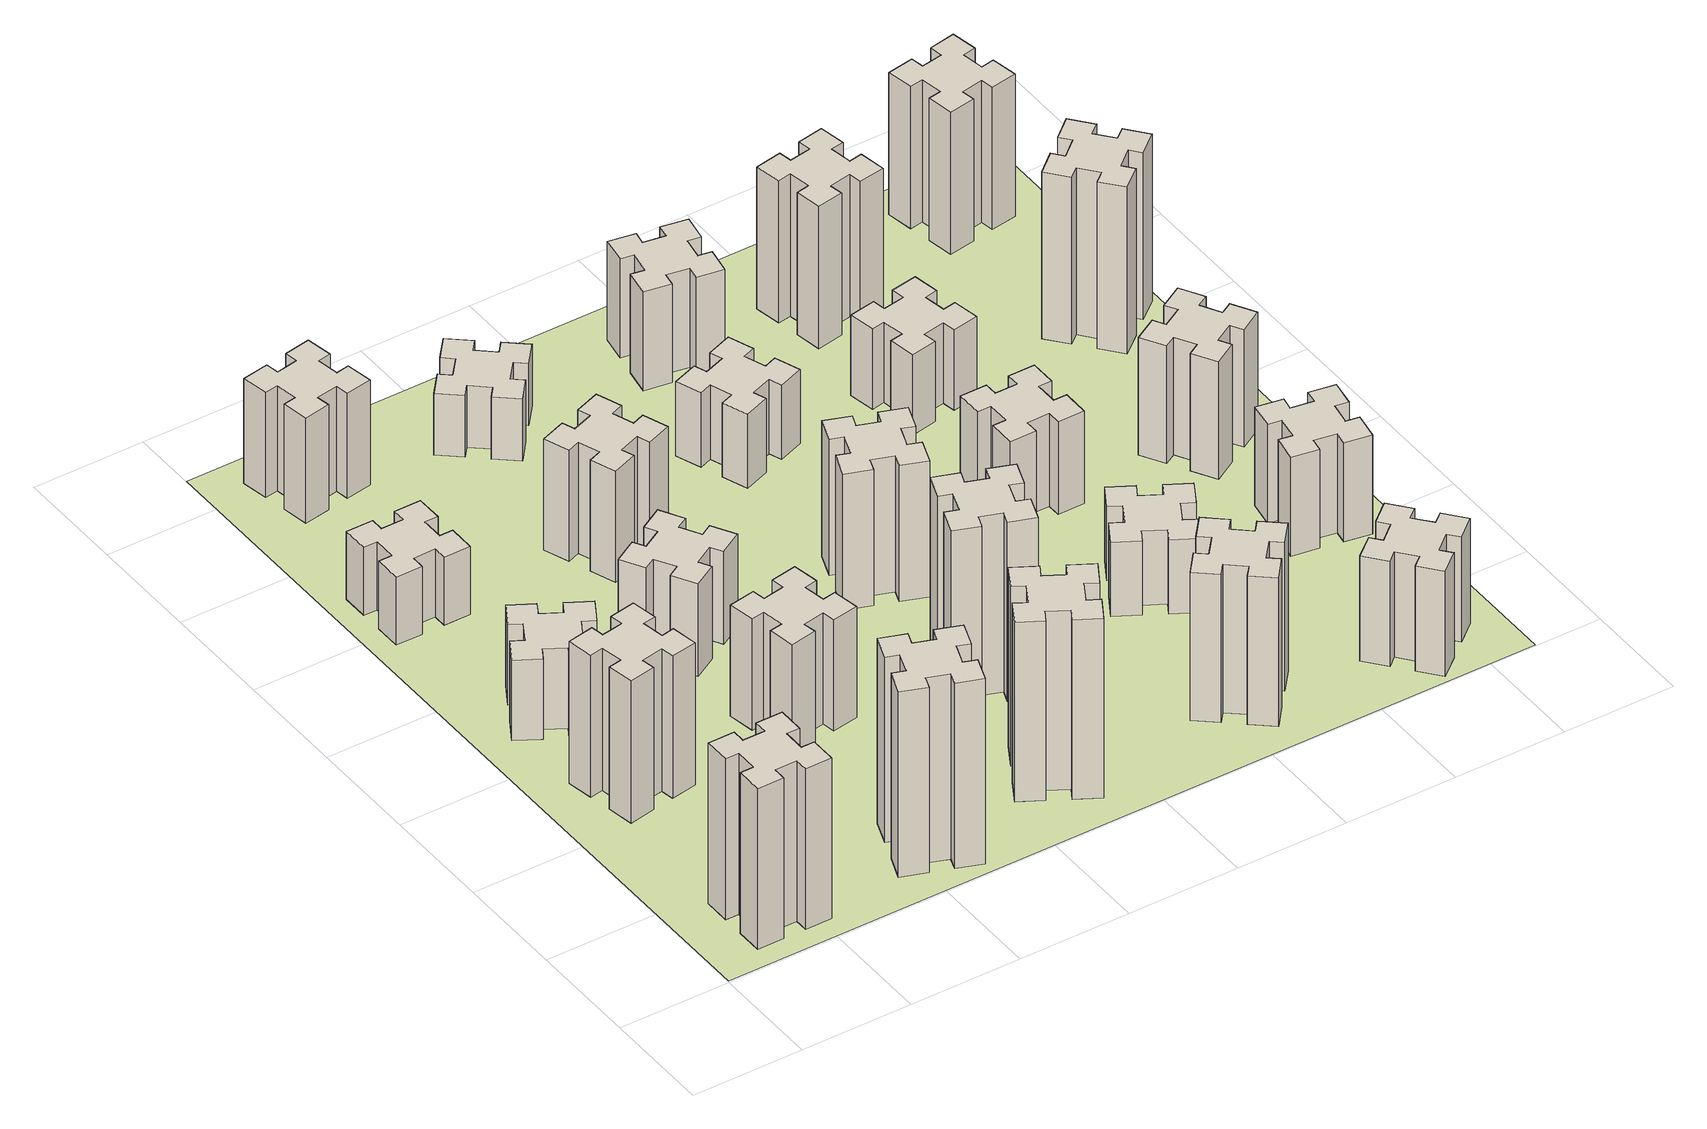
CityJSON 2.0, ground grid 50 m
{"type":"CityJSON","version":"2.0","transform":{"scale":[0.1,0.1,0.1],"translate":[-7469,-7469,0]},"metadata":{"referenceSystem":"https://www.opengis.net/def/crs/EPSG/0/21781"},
"CityObjects":{
"building1":{"type":"Building","attributes":{"class":"1000","function":"1000","usage":"1000","yearOfConstruction":2016,"roofType":"1000","measuredHeight":78,"storeysAboveGround":30,"storeysBelowGround":0},"geometry":[{"type":"Solid","lod":"1","boundaries":[[[[0,1,2,3,4,5,6,7,8,9,10,11,12,13,14,15,16,17,18,19]],[[17,16,20,21]],[[16,15,22,20]],[[15,14,23,22]],[[14,13,24,23]],[[13,12,25,24]],[[12,11,26,25]],[[11,10,27,26]],[[10,9,28,27]],[[9,8,29,28]],[[8,7,30,29]],[[7,6,31,30]],[[6,5,32,31]],[[5,4,33,32]],[[4,3,34,33]],[[3,2,35,34]],[[2,1,36,35]],[[1,0,37,36]],[[0,19,38,37]],[[19,18,39,38]],[[18,17,21,39]],[[24,25,26,27,28,29,30,31,32,33,34,35,36,37,38,39,21,20,22,23]]]]}]},
"building2":{"type":"Building","attributes":{"class":"1000","function":"1000","usage":"1000","yearOfConstruction":2016,"roofType":"1000","measuredHeight":69,"storeysAboveGround":30,"storeysBelowGround":0},"geometry":[{"type":"Solid","lod":"1","boundaries":[[[[40,41,42,43,44,45,46,47,48,49,50,51,52,53,54,55,56,57,58,59]],[[57,56,60,61]],[[56,55,62,60]],[[55,54,63,62]],[[54,53,64,63]],[[53,52,65,64]],[[52,51,66,65]],[[51,50,67,66]],[[50,49,68,67]],[[49,48,69,68]],[[48,47,70,69]],[[47,46,71,70]],[[46,45,72,71]],[[45,44,73,72]],[[44,43,74,73]],[[43,42,75,74]],[[42,41,76,75]],[[41,40,77,76]],[[40,59,78,77]],[[59,58,79,78]],[[58,57,61,79]],[[64,65,66,67,68,69,70,71,72,73,74,75,76,77,78,79,61,60,62,63]]]]}]},
"building3":{"type":"Building","attributes":{"class":"1000","function":"1000","usage":"1000","yearOfConstruction":2016,"roofType":"1000","measuredHeight":39,"storeysAboveGround":30,"storeysBelowGround":0},"geometry":[{"type":"Solid","lod":"1","boundaries":[[[[80,81,82,83,84,85,86,87,88,89,90,91,92,93,94,95,96,97,98,99]],[[97,96,100,101]],[[96,95,102,100]],[[95,94,103,102]],[[94,93,104,103]],[[93,92,105,104]],[[92,91,106,105]],[[91,90,107,106]],[[90,89,108,107]],[[89,88,109,108]],[[88,87,110,109]],[[87,86,111,110]],[[86,85,112,111]],[[85,84,113,112]],[[84,83,114,113]],[[83,82,115,114]],[[82,81,116,115]],[[81,80,117,116]],[[80,99,118,117]],[[99,98,119,118]],[[98,97,101,119]],[[104,105,106,107,108,109,110,111,112,113,114,115,116,117,118,119,101,100,102,103]]]]}]},
"building4":{"type":"Building","attributes":{"class":"1000","function":"1000","usage":"1000","yearOfConstruction":2016,"roofType":"1000","measuredHeight":33,"storeysAboveGround":30,"storeysBelowGround":0},"geometry":[{"type":"Solid","lod":"1","boundaries":[[[[120,121,122,123,124,125,126,127,128,129,130,131,132,133,134,135,136,137,138,139]],[[137,136,140,141]],[[136,135,142,140]],[[135,134,143,142]],[[134,133,144,143]],[[133,132,145,144]],[[132,131,146,145]],[[131,130,147,146]],[[130,129,148,147]],[[129,128,149,148]],[[128,127,150,149]],[[127,126,151,150]],[[126,125,152,151]],[[125,124,153,152]],[[124,123,154,153]],[[123,122,155,154]],[[122,121,156,155]],[[121,120,157,156]],[[120,139,158,157]],[[139,138,159,158]],[[138,137,141,159]],[[144,145,146,147,148,149,150,151,152,153,154,155,156,157,158,159,141,140,142,143]]]]}]},
"building5":{"type":"Building","attributes":{"class":"1000","function":"1000","usage":"1000","yearOfConstruction":2016,"roofType":"1000","measuredHeight":90,"storeysAboveGround":30,"storeysBelowGround":0},"geometry":[{"type":"Solid","lod":"1","boundaries":[[[[160,161,162,163,164,165,166,167,168,169,170,171,172,173,174,175,176,177,178,179]],[[177,176,180,181]],[[176,175,182,180]],[[175,174,183,182]],[[174,173,184,183]],[[173,172,185,184]],[[172,171,186,185]],[[171,170,187,186]],[[170,169,188,187]],[[169,168,189,188]],[[168,167,190,189]],[[167,166,191,190]],[[166,165,192,191]],[[165,164,193,192]],[[164,163,194,193]],[[163,162,195,194]],[[162,161,196,195]],[[161,160,197,196]],[[160,179,198,197]],[[179,178,199,198]],[[178,177,181,199]],[[184,185,186,187,188,189,190,191,192,193,194,195,196,197,198,199,181,180,182,183]]]]}]},
"building6":{"type":"Building","attributes":{"class":"1000","function":"1000","usage":"1000","yearOfConstruction":2016,"roofType":"1000","measuredHeight":51,"storeysAboveGround":30,"storeysBelowGround":0},"geometry":[{"type":"Solid","lod":"1","boundaries":[[[[200,201,202,203,204,205,206,207,208,209,210,211,212,213,214,215,216,217,218,219]],[[217,216,220,221]],[[216,215,222,220]],[[215,214,223,222]],[[214,213,224,223]],[[213,212,225,224]],[[212,211,226,225]],[[211,210,227,226]],[[210,209,228,227]],[[209,208,229,228]],[[208,207,230,229]],[[207,206,231,230]],[[206,205,232,231]],[[205,204,233,232]],[[204,203,234,233]],[[203,202,235,234]],[[202,201,236,235]],[[201,200,237,236]],[[200,219,238,237]],[[219,218,239,238]],[[218,217,221,239]],[[224,225,226,227,228,229,230,231,232,233,234,235,236,237,238,239,221,220,222,223]]]]}]},
"building7":{"type":"Building","attributes":{"class":"1000","function":"1000","usage":"1000","yearOfConstruction":2016,"roofType":"1000","measuredHeight":54,"storeysAboveGround":30,"storeysBelowGround":0},"geometry":[{"type":"Solid","lod":"1","boundaries":[[[[240,241,242,243,244,245,246,247,248,249,250,251,252,253,254,255,256,257,258,259]],[[257,256,260,261]],[[256,255,262,260]],[[255,254,263,262]],[[254,253,264,263]],[[253,252,265,264]],[[252,251,266,265]],[[251,250,267,266]],[[250,249,268,267]],[[249,248,269,268]],[[248,247,270,269]],[[247,246,271,270]],[[246,245,272,271]],[[245,244,273,272]],[[244,243,274,273]],[[243,242,275,274]],[[242,241,276,275]],[[241,240,277,276]],[[240,259,278,277]],[[259,258,279,278]],[[258,257,261,279]],[[264,265,266,267,268,269,270,271,272,273,274,275,276,277,278,279,261,260,262,263]]]]}]},
"building8":{"type":"Building","attributes":{"class":"1000","function":"1000","usage":"1000","yearOfConstruction":2016,"roofType":"1000","measuredHeight":45,"storeysAboveGround":30,"storeysBelowGround":0},"geometry":[{"type":"Solid","lod":"1","boundaries":[[[[280,281,282,283,284,285,286,287,288,289,290,291,292,293,294,295,296,297,298,299]],[[297,296,300,301]],[[296,295,302,300]],[[295,294,303,302]],[[294,293,304,303]],[[293,292,305,304]],[[292,291,306,305]],[[291,290,307,306]],[[290,289,308,307]],[[289,288,309,308]],[[288,287,310,309]],[[287,286,311,310]],[[286,285,312,311]],[[285,284,313,312]],[[284,283,314,313]],[[283,282,315,314]],[[282,281,316,315]],[[281,280,317,316]],[[280,299,318,317]],[[299,298,319,318]],[[298,297,301,319]],[[304,305,306,307,308,309,310,311,312,313,314,315,316,317,318,319,301,300,302,303]]]]}]},
"building9":{"type":"Building","attributes":{"class":"1000","function":"1000","usage":"1000","yearOfConstruction":2016,"roofType":"1000","measuredHeight":54,"storeysAboveGround":30,"storeysBelowGround":0},"geometry":[{"type":"Solid","lod":"1","boundaries":[[[[320,321,322,323,324,325,326,327,328,329,330,331,332,333,334,335,336,337,338,339]],[[337,336,340,341]],[[336,335,342,340]],[[335,334,343,342]],[[334,333,344,343]],[[333,332,345,344]],[[332,331,346,345]],[[331,330,347,346]],[[330,329,348,347]],[[329,328,349,348]],[[328,327,350,349]],[[327,326,351,350]],[[326,325,352,351]],[[325,324,353,352]],[[324,323,354,353]],[[323,322,355,354]],[[322,321,356,355]],[[321,320,357,356]],[[320,339,358,357]],[[339,338,359,358]],[[338,337,341,359]],[[344,345,346,347,348,349,350,351,352,353,354,355,356,357,358,359,341,340,342,343]]]]}]},
"building10":{"type":"Building","attributes":{"class":"1000","function":"1000","usage":"1000","yearOfConstruction":2016,"roofType":"1000","measuredHeight":87,"storeysAboveGround":30,"storeysBelowGround":0},"geometry":[{"type":"Solid","lod":"1","boundaries":[[[[360,361,362,363,364,365,366,367,368,369,370,371,372,373,374,375,376,377,378,379]],[[377,376,380,381]],[[376,375,382,380]],[[375,374,383,382]],[[374,373,384,383]],[[373,372,385,384]],[[372,371,386,385]],[[371,370,387,386]],[[370,369,388,387]],[[369,368,389,388]],[[368,367,390,389]],[[367,366,391,390]],[[366,365,392,391]],[[365,364,393,392]],[[364,363,394,393]],[[363,362,395,394]],[[362,361,396,395]],[[361,360,397,396]],[[360,379,398,397]],[[379,378,399,398]],[[378,377,381,399]],[[384,385,386,387,388,389,390,391,392,393,394,395,396,397,398,399,381,380,382,383]]]]}]},
"building11":{"type":"Building","attributes":{"class":"1000","function":"1000","usage":"1000","yearOfConstruction":2016,"roofType":"1000","measuredHeight":30,"storeysAboveGround":30,"storeysBelowGround":0},"geometry":[{"type":"Solid","lod":"1","boundaries":[[[[400,401,402,403,404,405,406,407,408,409,410,411,412,413,414,415,416,417,418,419]],[[417,416,420,421]],[[416,415,422,420]],[[415,414,423,422]],[[414,413,424,423]],[[413,412,425,424]],[[412,411,426,425]],[[411,410,427,426]],[[410,409,428,427]],[[409,408,429,428]],[[408,407,430,429]],[[407,406,431,430]],[[406,405,432,431]],[[405,404,433,432]],[[404,403,434,433]],[[403,402,435,434]],[[402,401,436,435]],[[401,400,437,436]],[[400,419,438,437]],[[419,418,439,438]],[[418,417,421,439]],[[424,425,426,427,428,429,430,431,432,433,434,435,436,437,438,439,421,420,422,423]]]]}]},
"building12":{"type":"Building","attributes":{"class":"1000","function":"1000","usage":"1000","yearOfConstruction":2016,"roofType":"1000","measuredHeight":87,"storeysAboveGround":30,"storeysBelowGround":0},"geometry":[{"type":"Solid","lod":"1","boundaries":[[[[440,441,442,443,444,445,446,447,448,449,450,451,452,453,454,455,456,457,458,459]],[[457,456,460,461]],[[456,455,462,460]],[[455,454,463,462]],[[454,453,464,463]],[[453,452,465,464]],[[452,451,466,465]],[[451,450,467,466]],[[450,449,468,467]],[[449,448,469,468]],[[448,447,470,469]],[[447,446,471,470]],[[446,445,472,471]],[[445,444,473,472]],[[444,443,474,473]],[[443,442,475,474]],[[442,441,476,475]],[[441,440,477,476]],[[440,459,478,477]],[[459,458,479,478]],[[458,457,461,479]],[[464,465,466,467,468,469,470,471,472,473,474,475,476,477,478,479,461,460,462,463]]]]}]},
"building13":{"type":"Building","attributes":{"class":"1000","function":"1000","usage":"1000","yearOfConstruction":2016,"roofType":"1000","measuredHeight":66,"storeysAboveGround":30,"storeysBelowGround":0},"geometry":[{"type":"Solid","lod":"1","boundaries":[[[[480,481,482,483,484,485,486,487,488,489,490,491,492,493,494,495,496,497,498,499]],[[497,496,500,501]],[[496,495,502,500]],[[495,494,503,502]],[[494,493,504,503]],[[493,492,505,504]],[[492,491,506,505]],[[491,490,507,506]],[[490,489,508,507]],[[489,488,509,508]],[[488,487,510,509]],[[487,486,511,510]],[[486,485,512,511]],[[485,484,513,512]],[[484,483,514,513]],[[483,482,515,514]],[[482,481,516,515]],[[481,480,517,516]],[[480,499,518,517]],[[499,498,519,518]],[[498,497,501,519]],[[504,505,506,507,508,509,510,511,512,513,514,515,516,517,518,519,501,500,502,503]]]]}]},
"building14":{"type":"Building","attributes":{"class":"1000","function":"1000","usage":"1000","yearOfConstruction":2016,"roofType":"1000","measuredHeight":36,"storeysAboveGround":30,"storeysBelowGround":0},"geometry":[{"type":"Solid","lod":"1","boundaries":[[[[520,521,522,523,524,525,526,527,528,529,530,531,532,533,534,535,536,537,538,539]],[[537,536,540,541]],[[536,535,542,540]],[[535,534,543,542]],[[534,533,544,543]],[[533,532,545,544]],[[532,531,546,545]],[[531,530,547,546]],[[530,529,548,547]],[[529,528,549,548]],[[528,527,550,549]],[[527,526,551,550]],[[526,525,552,551]],[[525,524,553,552]],[[524,523,554,553]],[[523,522,555,554]],[[522,521,556,555]],[[521,520,557,556]],[[520,539,558,557]],[[539,538,559,558]],[[538,537,541,559]],[[544,545,546,547,548,549,550,551,552,553,554,555,556,557,558,559,541,540,542,543]]]]}]},
"building15":{"type":"Building","attributes":{"class":"1000","function":"1000","usage":"1000","yearOfConstruction":2016,"roofType":"1000","measuredHeight":72,"storeysAboveGround":30,"storeysBelowGround":0},"geometry":[{"type":"Solid","lod":"1","boundaries":[[[[560,561,562,563,564,565,566,567,568,569,570,571,572,573,574,575,576,577,578,579]],[[577,576,580,581]],[[576,575,582,580]],[[575,574,583,582]],[[574,573,584,583]],[[573,572,585,584]],[[572,571,586,585]],[[571,570,587,586]],[[570,569,588,587]],[[569,568,589,588]],[[568,567,590,589]],[[567,566,591,590]],[[566,565,592,591]],[[565,564,593,592]],[[564,563,594,593]],[[563,562,595,594]],[[562,561,596,595]],[[561,560,597,596]],[[560,579,598,597]],[[579,578,599,598]],[[578,577,581,599]],[[584,585,586,587,588,589,590,591,592,593,594,595,596,597,598,599,581,580,582,583]]]]}]},
"building16":{"type":"Building","attributes":{"class":"1000","function":"1000","usage":"1000","yearOfConstruction":2016,"roofType":"1000","measuredHeight":48,"storeysAboveGround":30,"storeysBelowGround":0},"geometry":[{"type":"Solid","lod":"1","boundaries":[[[[600,601,602,603,604,605,606,607,608,609,610,611,612,613,614,615,616,617,618,619]],[[617,616,620,621]],[[616,615,622,620]],[[615,614,623,622]],[[614,613,624,623]],[[613,612,625,624]],[[612,611,626,625]],[[611,610,627,626]],[[610,609,628,627]],[[609,608,629,628]],[[608,607,630,629]],[[607,606,631,630]],[[606,605,632,631]],[[605,604,633,632]],[[604,603,634,633]],[[603,602,635,634]],[[602,601,636,635]],[[601,600,637,636]],[[600,619,638,637]],[[619,618,639,638]],[[618,617,621,639]],[[624,625,626,627,628,629,630,631,632,633,634,635,636,637,638,639,621,620,622,623]]]]}]},
"building17":{"type":"Building","attributes":{"class":"1000","function":"1000","usage":"1000","yearOfConstruction":2016,"roofType":"1000","measuredHeight":36,"storeysAboveGround":30,"storeysBelowGround":0},"geometry":[{"type":"Solid","lod":"1","boundaries":[[[[640,641,642,643,644,645,646,647,648,649,650,651,652,653,654,655,656,657,658,659]],[[657,656,660,661]],[[656,655,662,660]],[[655,654,663,662]],[[654,653,664,663]],[[653,652,665,664]],[[652,651,666,665]],[[651,650,667,666]],[[650,649,668,667]],[[649,648,669,668]],[[648,647,670,669]],[[647,646,671,670]],[[646,645,672,671]],[[645,644,673,672]],[[644,643,674,673]],[[643,642,675,674]],[[642,641,676,675]],[[641,640,677,676]],[[640,659,678,677]],[[659,658,679,678]],[[658,657,661,679]],[[664,665,666,667,668,669,670,671,672,673,674,675,676,677,678,679,661,660,662,663]]]]}]},
"building18":{"type":"Building","attributes":{"class":"1000","function":"1000","usage":"1000","yearOfConstruction":2016,"roofType":"1000","measuredHeight":45,"storeysAboveGround":30,"storeysBelowGround":0},"geometry":[{"type":"Solid","lod":"1","boundaries":[[[[680,681,682,683,684,685,686,687,688,689,690,691,692,693,694,695,696,697,698,699]],[[697,696,700,701]],[[696,695,702,700]],[[695,694,703,702]],[[694,693,704,703]],[[693,692,705,704]],[[692,691,706,705]],[[691,690,707,706]],[[690,689,708,707]],[[689,688,709,708]],[[688,687,710,709]],[[687,686,711,710]],[[686,685,712,711]],[[685,684,713,712]],[[684,683,714,713]],[[683,682,715,714]],[[682,681,716,715]],[[681,680,717,716]],[[680,699,718,717]],[[699,698,719,718]],[[698,697,701,719]],[[704,705,706,707,708,709,710,711,712,713,714,715,716,717,718,719,701,700,702,703]]]]}]},
"building19":{"type":"Building","attributes":{"class":"1000","function":"1000","usage":"1000","yearOfConstruction":2016,"roofType":"1000","measuredHeight":39,"storeysAboveGround":30,"storeysBelowGround":0},"geometry":[{"type":"Solid","lod":"1","boundaries":[[[[720,721,722,723,724,725,726,727,728,729,730,731,732,733,734,735,736,737,738,739]],[[737,736,740,741]],[[736,735,742,740]],[[735,734,743,742]],[[734,733,744,743]],[[733,732,745,744]],[[732,731,746,745]],[[731,730,747,746]],[[730,729,748,747]],[[729,728,749,748]],[[728,727,750,749]],[[727,726,751,750]],[[726,725,752,751]],[[725,724,753,752]],[[724,723,754,753]],[[723,722,755,754]],[[722,721,756,755]],[[721,720,757,756]],[[720,739,758,757]],[[739,738,759,758]],[[738,737,741,759]],[[744,745,746,747,748,749,750,751,752,753,754,755,756,757,758,759,741,740,742,743]]]]}]},
"building20":{"type":"Building","attributes":{"class":"1000","function":"1000","usage":"1000","yearOfConstruction":2016,"roofType":"1000","measuredHeight":51,"storeysAboveGround":30,"storeysBelowGround":0},"geometry":[{"type":"Solid","lod":"1","boundaries":[[[[760,761,762,763,764,765,766,767,768,769,770,771,772,773,774,775,776,777,778,779]],[[777,776,780,781]],[[776,775,782,780]],[[775,774,783,782]],[[774,773,784,783]],[[773,772,785,784]],[[772,771,786,785]],[[771,770,787,786]],[[770,769,788,787]],[[769,768,789,788]],[[768,767,790,789]],[[767,766,791,790]],[[766,765,792,791]],[[765,764,793,792]],[[764,763,794,793]],[[763,762,795,794]],[[762,761,796,795]],[[761,760,797,796]],[[760,779,798,797]],[[779,778,799,798]],[[778,777,781,799]],[[784,785,786,787,788,789,790,791,792,793,794,795,796,797,798,799,781,780,782,783]]]]}]},
"building21":{"type":"Building","attributes":{"class":"1000","function":"1000","usage":"1000","yearOfConstruction":2016,"roofType":"1000","measuredHeight":69,"storeysAboveGround":30,"storeysBelowGround":0},"geometry":[{"type":"Solid","lod":"1","boundaries":[[[[800,801,802,803,804,805,806,807,808,809,810,811,812,813,814,815,816,817,818,819]],[[817,816,820,821]],[[816,815,822,820]],[[815,814,823,822]],[[814,813,824,823]],[[813,812,825,824]],[[812,811,826,825]],[[811,810,827,826]],[[810,809,828,827]],[[809,808,829,828]],[[808,807,830,829]],[[807,806,831,830]],[[806,805,832,831]],[[805,804,833,832]],[[804,803,834,833]],[[803,802,835,834]],[[802,801,836,835]],[[801,800,837,836]],[[800,819,838,837]],[[819,818,839,838]],[[818,817,821,839]],[[824,825,826,827,828,829,830,831,832,833,834,835,836,837,838,839,821,820,822,823]]]]}]},
"building22":{"type":"Building","attributes":{"class":"1000","function":"1000","usage":"1000","yearOfConstruction":2016,"roofType":"1000","measuredHeight":48,"storeysAboveGround":30,"storeysBelowGround":0},"geometry":[{"type":"Solid","lod":"1","boundaries":[[[[840,841,842,843,844,845,846,847,848,849,850,851,852,853,854,855,856,857,858,859]],[[857,856,860,861]],[[856,855,862,860]],[[855,854,863,862]],[[854,853,864,863]],[[853,852,865,864]],[[852,851,866,865]],[[851,850,867,866]],[[850,849,868,867]],[[849,848,869,868]],[[848,847,870,869]],[[847,846,871,870]],[[846,845,872,871]],[[845,844,873,872]],[[844,843,874,873]],[[843,842,875,874]],[[842,841,876,875]],[[841,840,877,876]],[[840,859,878,877]],[[859,858,879,878]],[[858,857,861,879]],[[864,865,866,867,868,869,870,871,872,873,874,875,876,877,878,879,861,860,862,863]]]]}]},
"building23":{"type":"Building","attributes":{"class":"1000","function":"1000","usage":"1000","yearOfConstruction":2016,"roofType":"1000","measuredHeight":57,"storeysAboveGround":30,"storeysBelowGround":0},"geometry":[{"type":"Solid","lod":"1","boundaries":[[[[880,881,882,883,884,885,886,887,888,889,890,891,892,893,894,895,896,897,898,899]],[[897,896,900,901]],[[896,895,902,900]],[[895,894,903,902]],[[894,893,904,903]],[[893,892,905,904]],[[892,891,906,905]],[[891,890,907,906]],[[890,889,908,907]],[[889,888,909,908]],[[888,887,910,909]],[[887,886,911,910]],[[886,885,912,911]],[[885,884,913,912]],[[884,883,914,913]],[[883,882,915,914]],[[882,881,916,915]],[[881,880,917,916]],[[880,899,918,917]],[[899,898,919,918]],[[898,897,901,919]],[[904,905,906,907,908,909,910,911,912,913,914,915,916,917,918,919,901,900,902,903]]]]}]},
"building24":{"type":"Building","attributes":{"class":"1000","function":"1000","usage":"1000","yearOfConstruction":2016,"roofType":"1000","measuredHeight":81,"storeysAboveGround":30,"storeysBelowGround":0},"geometry":[{"type":"Solid","lod":"1","boundaries":[[[[920,921,922,923,924,925,926,927,928,929,930,931,932,933,934,935,936,937,938,939]],[[937,936,940,941]],[[936,935,942,940]],[[935,934,943,942]],[[934,933,944,943]],[[933,932,945,944]],[[932,931,946,945]],[[931,930,947,946]],[[930,929,948,947]],[[929,928,949,948]],[[928,927,950,949]],[[927,926,951,950]],[[926,925,952,951]],[[925,924,953,952]],[[924,923,954,953]],[[923,922,955,954]],[[922,921,956,955]],[[921,920,957,956]],[[920,939,958,957]],[[939,938,959,958]],[[938,937,941,959]],[[944,945,946,947,948,949,950,951,952,953,954,955,956,957,958,959,941,940,942,943]]]]}]},
"building25":{"type":"Building","attributes":{"class":"1000","function":"1000","usage":"1000","yearOfConstruction":2016,"roofType":"1000","measuredHeight":69,"storeysAboveGround":30,"storeysBelowGround":0},"geometry":[{"type":"Solid","lod":"1","boundaries":[[[[960,961,962,963,964,965,966,967,968,969,970,971,972,973,974,975,976,977,978,979]],[[977,976,980,981]],[[976,975,982,980]],[[975,974,983,982]],[[974,973,984,983]],[[973,972,985,984]],[[972,971,986,985]],[[971,970,987,986]],[[970,969,988,987]],[[969,968,989,988]],[[968,967,990,989]],[[967,966,991,990]],[[966,965,992,991]],[[965,964,993,992]],[[964,963,994,993]],[[963,962,995,994]],[[962,961,996,995]],[[961,960,997,996]],[[960,979,998,997]],[[979,978,999,998]],[[978,977,981,999]],[[984,985,986,987,988,989,990,991,992,993,994,995,996,997,998,999,981,980,982,983]]]]}]},
"landuse1":{"type":"LandUse","attributes":{"name":"plot1","function":"1010"},"geometry":[{"type":"MultiSurface","lod":"1","boundaries":[[[1000,1001,1002,1003]]]}]}
},
"vertices":[
[265,325,0],[265,225,0],[205,225,0],[205,105,0],[325,105,0],[325,165,0],[425,165,0],[425,105,0],[545,105,0],[545,225,0],[485,225,0],[485,325,0],[545,325,0],[545,445,0],[425,445,0],[425,385,0],[325,385,0],[325,445,0],[205,445,0],[205,325,0],[325,385,780],[325,445,780],[425,385,780],[425,445,780],[545,445,780],[545,325,780],[485,325,780],[485,225,780],[545,225,780],[545,105,780],[425,105,780],[425,165,780],[325,165,780],[325,105,780],[205,105,780],[205,225,780],[265,225,780],[265,325,780],[205,325,780],[205,445,780],
[492,1185,0],[475,1284,0],[534,1294,0],[513,1412,0],[395,1391,0],[405,1332,0],[307,1315,0],[297,1374,0],[178,1353,0],[199,1235,0],[258,1245,0],[276,1147,0],[217,1137,0],[237,1018,0],[356,1039,0],[345,1098,0],[444,1116,0],[454,1057,0],[572,1077,0],[551,1196,0],[444,1116,690],[454,1057,690],[345,1098,690],[356,1039,690],[237,1018,690],[217,1137,690],[276,1147,690],[258,1245,690],[199,1235,690],[178,1353,690],[297,1374,690],[307,1315,690],[405,1332,690],[395,1391,690],[513,1412,690],[534,1294,690],[475,1284,690],[492,1185,690],[551,1196,690],[572,1077,690],
[474,1826,0],[387,1876,0],[417,1928,0],[313,1988,0],[253,1884,0],[305,1854,0],[255,1767,0],[203,1797,0],[143,1693,0],[247,1633,0],[277,1685,0],[364,1635,0],[334,1583,0],[438,1523,0],[498,1627,0],[446,1657,0],[496,1744,0],[548,1714,0],[608,1818,0],[504,1878,0],[496,1744,390],[548,1714,390],[446,1657,390],[498,1627,390],[438,1523,390],[334,1583,390],[364,1635,390],[277,1685,390],[247,1633,390],[143,1693,390],[203,1797,390],[255,1767,390],[305,1854,390],[253,1884,390],[313,1988,390],[417,1928,390],[387,1876,390],[474,1826,390],[504,1878,390],[608,1818,390],
[165,2645,0],[165,2545,0],[105,2545,0],[105,2425,0],[225,2425,0],[225,2485,0],[325,2485,0],[325,2425,0],[445,2425,0],[445,2545,0],[385,2545,0],[385,2645,0],[445,2645,0],[445,2765,0],[325,2765,0],[325,2705,0],[225,2705,0],[225,2765,0],[105,2765,0],[105,2645,0],[225,2705,330],[225,2765,330],[325,2705,330],[325,2765,330],[445,2765,330],[445,2645,330],[385,2645,330],[385,2545,330],[445,2545,330],[445,2425,330],[325,2425,330],[325,2485,330],[225,2485,330],[225,2425,330],[105,2425,330],[105,2545,330],[165,2545,330],[165,2645,330],[105,2645,330],[105,2765,330],
[1029,360,0],[995,266,0],[939,287,0],[897,174,0],[1010,133,0],[1031,189,0],[1125,155,0],[1104,99,0],[1217,57,0],[1258,170,0],[1202,191,0],[1236,285,0],[1292,264,0],[1333,377,0],[1220,418,0],[1200,362,0],[1106,396,0],[1127,452,0],[1014,493,0],[973,380,0],[1106,396,900],[1127,452,900],[1200,362,900],[1220,418,900],[1333,377,900],[1292,264,900],[1236,285,900],[1202,191,900],[1258,170,900],[1217,57,900],[1104,99,900],[1125,155,900],[1031,189,900],[1010,133,900],[897,174,900],[939,287,900],[995,266,900],[1029,360,900],[973,380,900],[1014,493,900],
[492,3405,0],[475,3504,0],[534,3514,0],[513,3632,0],[395,3611,0],[405,3552,0],[307,3535,0],[297,3594,0],[178,3573,0],[199,3455,0],[258,3465,0],[276,3367,0],[217,3357,0],[237,3238,0],[356,3259,0],[345,3318,0],[444,3336,0],[454,3277,0],[572,3297,0],[551,3416,0],[444,3336,510],[454,3277,510],[345,3318,510],[356,3259,510],[237,3238,510],[217,3357,510],[276,3367,510],[258,3465,510],[199,3455,510],[178,3573,510],[297,3594,510],[307,3535,510],[405,3552,510],[395,3611,510],[513,3632,510],[534,3514,510],[475,3504,510],[492,3405,510],[551,3416,510],[572,3297,510],
[1232,1185,0],[1215,1284,0],[1274,1294,0],[1253,1412,0],[1135,1391,0],[1145,1332,0],[1047,1315,0],[1037,1374,0],[918,1353,0],[939,1235,0],[998,1245,0],[1016,1147,0],[957,1137,0],[977,1018,0],[1096,1039,0],[1085,1098,0],[1184,1116,0],[1194,1057,0],[1312,1077,0],[1291,1196,0],[1184,1116,540],[1194,1057,540],[1085,1098,540],[1096,1039,540],[977,1018,540],[957,1137,540],[1016,1147,540],[998,1245,540],[939,1235,540],[918,1353,540],[1037,1374,540],[1047,1315,540],[1145,1332,540],[1135,1391,540],[1253,1412,540],[1274,1294,540],[1215,1284,540],[1232,1185,540],[1291,1196,540],[1312,1077,540],
[1136,1867,0],[1086,1954,0],[1138,1984,0],[1078,2088,0],[974,2028,0],[1004,1976,0],[917,1926,0],[887,1978,0],[783,1918,0],[843,1814,0],[895,1844,0],[945,1757,0],[893,1727,0],[953,1623,0],[1057,1683,0],[1027,1735,0],[1114,1785,0],[1144,1733,0],[1248,1793,0],[1188,1897,0],[1114,1785,450],[1144,1733,450],[1027,1735,450],[1057,1683,450],[953,1623,450],[893,1727,450],[945,1757,450],[895,1844,450],[843,1814,450],[783,1918,450],[887,1978,450],[917,1926,450],[1004,1976,450],[974,2028,450],[1078,2088,450],[1138,1984,450],[1086,1954,450],[1136,1867,450],[1188,1897,450],[1248,1793,450],
[1125,2616,0],[1031,2582,0],[1010,2638,0],[897,2597,0],[939,2484,0],[995,2505,0],[1029,2411,0],[973,2390,0],[1014,2277,0],[1127,2319,0],[1106,2375,0],[1200,2409,0],[1220,2353,0],[1333,2394,0],[1292,2507,0],[1236,2486,0],[1202,2580,0],[1258,2600,0],[1217,2713,0],[1104,2672,0],[1202,2580,540],[1258,2600,540],[1236,2486,540],[1292,2507,540],[1333,2394,540],[1220,2353,540],[1200,2409,540],[1106,2375,540],[1127,2319,540],[1014,2277,540],[973,2390,540],[1029,2411,540],[995,2505,540],[939,2484,540],[897,2597,540],[1010,2638,540],[1031,2582,540],[1125,2616,540],[1104,2672,540],[1217,2713,540],
[1657,305,0],[1744,255,0],[1714,203,0],[1818,143,0],[1878,247,0],[1826,277,0],[1876,364,0],[1928,334,0],[1988,438,0],[1884,498,0],[1854,446,0],[1767,496,0],[1797,548,0],[1693,608,0],[1633,504,0],[1685,474,0],[1635,387,0],[1583,417,0],[1523,313,0],[1627,253,0],[1635,387,870],[1583,417,870],[1685,474,870],[1633,504,870],[1693,608,870],[1797,548,870],[1767,496,870],[1854,446,870],[1884,498,870],[1988,438,870],[1928,334,870],[1876,364,870],[1826,277,870],[1878,247,870],[1818,143,870],[1714,203,870],[1744,255,870],[1657,305,870],[1627,253,870],[1523,313,870],
[1063,3444,0],[999,3368,0],[953,3406,0],[876,3314,0],[968,3237,0],[1006,3283,0],[1083,3219,0],[1044,3173,0],[1136,3096,0],[1213,3188,0],[1167,3226,0],[1232,3303,0],[1278,3264,0],[1355,3356,0],[1263,3433,0],[1224,3387,0],[1148,3452,0],[1186,3498,0],[1094,3575,0],[1017,3483,0],[1148,3452,300],[1186,3498,300],[1224,3387,300],[1263,3433,300],[1355,3356,300],[1278,3264,300],[1232,3303,300],[1167,3226,300],[1213,3188,300],[1136,3096,300],[1044,3173,300],[1083,3219,300],[1006,3283,300],[968,3237,300],[876,3314,300],[953,3406,300],[999,3368,300],[1063,3444,300],[1017,3483,300],[1094,3575,300],
[1771,929,0],[1865,895,0],[1844,839,0],[1957,797,0],[1998,910,0],[1942,931,0],[1976,1025,0],[2032,1004,0],[2073,1117,0],[1960,1158,0],[1940,1102,0],[1846,1136,0],[1867,1192,0],[1754,1233,0],[1713,1120,0],[1769,1100,0],[1735,1006,0],[1679,1027,0],[1637,914,0],[1750,873,0],[1735,1006,870],[1679,1027,870],[1769,1100,870],[1713,1120,870],[1754,1233,870],[1867,1192,870],[1846,1136,870],[1940,1102,870],[1960,1158,870],[2073,1117,870],[2032,1004,870],[1976,1025,870],[1942,931,870],[1998,910,870],[1957,797,870],[1844,839,870],[1865,895,870],[1771,929,870],[1750,873,870],[1637,914,870],
[1940,1842,0],[1846,1876,0],[1867,1932,0],[1754,1973,0],[1713,1860,0],[1769,1840,0],[1735,1746,0],[1679,1767,0],[1637,1654,0],[1750,1613,0],[1771,1669,0],[1865,1635,0],[1844,1579,0],[1957,1537,0],[1998,1650,0],[1942,1671,0],[1976,1765,0],[2032,1744,0],[2073,1857,0],[1960,1898,0],[1976,1765,660],[2032,1744,660],[1942,1671,660],[1998,1650,660],[1957,1537,660],[1844,1579,660],[1865,1635,660],[1771,1669,660],[1750,1613,660],[1637,1654,660],[1679,1767,660],[1735,1746,660],[1769,1840,660],[1713,1860,660],[1754,1973,660],[1867,1932,660],[1846,1876,660],[1940,1842,660],[1960,1898,660],[2073,1857,660],
[1735,2705,0],[1769,2611,0],[1713,2590,0],[1754,2477,0],[1867,2519,0],[1846,2575,0],[1940,2609,0],[1960,2553,0],[2073,2594,0],[2032,2707,0],[1976,2686,0],[1942,2780,0],[1998,2800,0],[1957,2913,0],[1844,2872,0],[1865,2816,0],[1771,2782,0],[1750,2838,0],[1637,2797,0],[1679,2684,0],[1771,2782,360],[1750,2838,360],[1865,2816,360],[1844,2872,360],[1957,2913,360],[1998,2800,360],[1942,2780,360],[1976,2686,360],[2032,2707,360],[2073,2594,360],[1960,2553,360],[1940,2609,360],[1846,2575,360],[1867,2519,360],[1754,2477,360],[1713,2590,360],[1769,2611,360],[1735,2705,360],[1679,2684,360],[1637,2797,360],
[2486,323,0],[2563,259,0],[2524,213,0],[2616,136,0],[2693,228,0],[2647,266,0],[2712,343,0],[2758,304,0],[2835,396,0],[2743,473,0],[2704,427,0],[2628,492,0],[2666,538,0],[2574,615,0],[2497,523,0],[2543,484,0],[2479,408,0],[2433,446,0],[2356,354,0],[2448,277,0],[2479,408,720],[2433,446,720],[2543,484,720],[2497,523,720],[2574,615,720],[2666,538,720],[2628,492,720],[2704,427,720],[2743,473,720],[2835,396,720],[2758,304,720],[2712,343,720],[2647,266,720],[2693,228,720],[2616,136,720],[2524,213,720],[2563,259,720],[2486,323,720],[2448,277,720],[2356,354,720],
[2024,3435,0],[1925,3452,0],[1936,3511,0],[1817,3532,0],[1797,3414,0],[1856,3404,0],[1838,3305,0],[1779,3316,0],[1758,3197,0],[1877,3177,0],[1887,3236,0],[1985,3218,0],[1975,3159,0],[2093,3138,0],[2114,3257,0],[2055,3267,0],[2072,3365,0],[2131,3355,0],[2152,3473,0],[2034,3494,0],[2072,3365,480],[2131,3355,480],[2055,3267,480],[2114,3257,480],[2093,3138,480],[1975,3159,480],[1985,3218,480],[1887,3236,480],[1877,3177,480],[1758,3197,480],[1779,3316,480],[1838,3305,480],[1856,3404,480],[1797,3414,480],[1817,3532,480],[1936,3511,480],[1925,3452,480],[2024,3435,480],[2034,3494,480],[2152,3473,480],
[2794,1186,0],[2707,1236,0],[2737,1288,0],[2633,1348,0],[2573,1244,0],[2625,1214,0],[2575,1127,0],[2523,1157,0],[2463,1053,0],[2567,993,0],[2597,1045,0],[2684,995,0],[2654,943,0],[2758,883,0],[2818,987,0],[2766,1017,0],[2816,1104,0],[2868,1074,0],[2928,1178,0],[2824,1238,0],[2816,1104,360],[2868,1074,360],[2766,1017,360],[2818,987,360],[2758,883,360],[2654,943,360],[2684,995,360],[2597,1045,360],[2567,993,360],[2463,1053,360],[2523,1157,360],[2575,1127,360],[2625,1214,360],[2573,1244,360],[2633,1348,360],[2737,1288,360],[2707,1236,360],[2794,1186,360],[2824,1238,360],[2928,1178,360],
[2705,1805,0],[2705,1905,0],[2765,1905,0],[2765,2025,0],[2645,2025,0],[2645,1965,0],[2545,1965,0],[2545,2025,0],[2425,2025,0],[2425,1905,0],[2485,1905,0],[2485,1805,0],[2425,1805,0],[2425,1685,0],[2545,1685,0],[2545,1745,0],[2645,1745,0],[2645,1685,0],[2765,1685,0],[2765,1805,0],[2645,1745,450],[2645,1685,450],[2545,1745,450],[2545,1685,450],[2425,1685,450],[2425,1805,450],[2485,1805,450],[2485,1905,450],[2425,1905,450],[2425,2025,450],[2545,2025,450],[2545,1965,450],[2645,1965,450],[2645,2025,450],[2765,2025,450],[2765,1905,450],[2705,1905,450],[2705,1805,450],[2765,1805,450],[2765,1685,450],
[2712,2565,0],[2695,2664,0],[2754,2674,0],[2733,2792,0],[2615,2771,0],[2625,2712,0],[2527,2695,0],[2517,2754,0],[2398,2733,0],[2419,2615,0],[2478,2625,0],[2496,2527,0],[2437,2517,0],[2457,2398,0],[2576,2419,0],[2565,2478,0],[2664,2496,0],[2674,2437,0],[2792,2457,0],[2771,2576,0],[2664,2496,390],[2674,2437,390],[2565,2478,390],[2576,2419,390],[2457,2398,390],[2437,2517,390],[2496,2527,390],[2478,2625,390],[2419,2615,390],[2398,2733,390],[2517,2754,390],[2527,2695,390],[2625,2712,390],[2615,2771,390],[2733,2792,390],[2754,2674,390],[2695,2664,390],[2712,2565,390],[2771,2576,390],[2792,2457,390],
[3368,159,0],[3444,223,0],[3483,177,0],[3575,254,0],[3498,346,0],[3452,308,0],[3387,384,0],[3433,423,0],[3356,515,0],[3264,438,0],[3303,392,0],[3226,327,0],[3188,373,0],[3096,296,0],[3173,204,0],[3219,243,0],[3283,166,0],[3237,128,0],[3314,36,0],[3406,113,0],[3283,166,510],[3237,128,510],[3219,243,510],[3173,204,510],[3096,296,510],[3188,373,510],[3226,327,510],[3303,392,510],[3264,438,510],[3356,515,510],[3433,423,510],[3387,384,510],[3452,308,510],[3498,346,510],[3575,254,510],[3483,177,510],[3444,223,510],[3368,159,510],[3406,113,510],[3314,36,510],
[2565,3118,0],[2664,3136,0],[2674,3077,0],[2792,3097,0],[2771,3216,0],[2712,3205,0],[2695,3304,0],[2754,3314,0],[2733,3432,0],[2615,3411,0],[2625,3352,0],[2527,3335,0],[2517,3394,0],[2398,3373,0],[2419,3255,0],[2478,3265,0],[2496,3167,0],[2437,3157,0],[2457,3038,0],[2576,3059,0],[2496,3167,690],[2437,3157,690],[2478,3265,690],[2419,3255,690],[2398,3373,690],[2517,3394,690],[2527,3335,690],[2625,3352,690],[2615,3411,690],[2733,3432,690],[2754,3314,690],[2695,3304,690],[2712,3205,690],[2771,3216,690],[2792,3097,690],[2674,3077,690],[2664,3136,690],[2565,3118,690],[2576,3059,690],[2457,3038,690],
[3504,1215,0],[3405,1232,0],[3416,1291,0],[3297,1312,0],[3277,1194,0],[3336,1184,0],[3318,1085,0],[3259,1096,0],[3238,977,0],[3357,957,0],[3367,1016,0],[3465,998,0],[3455,939,0],[3573,918,0],[3594,1037,0],[3535,1047,0],[3552,1145,0],[3611,1135,0],[3632,1253,0],[3514,1274,0],[3552,1145,480],[3611,1135,480],[3535,1047,480],[3594,1037,480],[3573,918,480],[3455,939,480],[3465,998,480],[3367,1016,480],[3357,957,480],[3238,977,480],[3259,1096,480],[3318,1085,480],[3336,1184,480],[3277,1194,480],[3297,1312,480],[3416,1291,480],[3405,1232,480],[3504,1215,480],[3514,1274,480],[3632,1253,480],
[3215,1744,0],[3265,1657,0],[3213,1627,0],[3273,1523,0],[3377,1583,0],[3347,1635,0],[3434,1685,0],[3464,1633,0],[3568,1693,0],[3508,1797,0],[3456,1767,0],[3406,1854,0],[3458,1884,0],[3398,1988,0],[3294,1928,0],[3324,1876,0],[3237,1826,0],[3207,1878,0],[3103,1818,0],[3163,1714,0],[3237,1826,570],[3207,1878,570],[3324,1876,570],[3294,1928,570],[3398,1988,570],[3458,1884,570],[3406,1854,570],[3456,1767,570],[3508,1797,570],[3568,1693,570],[3464,1633,570],[3434,1685,570],[3347,1635,570],[3377,1583,570],[3273,1523,570],[3213,1627,570],[3265,1657,570],[3215,1744,570],[3163,1714,570],[3103,1818,570],
[3403,2712,0],[3326,2647,0],[3288,2693,0],[3196,2616,0],[3273,2524,0],[3319,2563,0],[3383,2486,0],[3337,2448,0],[3414,2356,0],[3506,2433,0],[3468,2479,0],[3544,2543,0],[3583,2497,0],[3675,2574,0],[3598,2666,0],[3552,2628,0],[3487,2704,0],[3533,2743,0],[3456,2835,0],[3364,2758,0],[3487,2704,810],[3533,2743,810],[3552,2628,810],[3598,2666,810],[3675,2574,810],[3583,2497,810],[3544,2543,810],[3468,2479,810],[3506,2433,810],[3414,2356,810],[3337,2448,810],[3383,2486,810],[3319,2563,810],[3273,2524,810],[3196,2616,810],[3288,2693,810],[3326,2647,810],[3403,2712,810],[3364,2758,810],[3456,2835,810],
[3218,3465,0],[3236,3367,0],[3177,3357,0],[3197,3238,0],[3316,3259,0],[3305,3318,0],[3404,3336,0],[3414,3277,0],[3532,3297,0],[3511,3416,0],[3452,3405,0],[3435,3504,0],[3494,3514,0],[3473,3632,0],[3355,3611,0],[3365,3552,0],[3267,3535,0],[3257,3594,0],[3138,3573,0],[3159,3455,0],[3267,3535,690],[3257,3594,690],[3365,3552,690],[3355,3611,690],[3473,3632,690],[3494,3514,690],[3435,3504,690],[3452,3405,690],[3511,3416,690],[3532,3297,690],[3414,3277,690],[3404,3336,690],[3305,3318,690],[3316,3259,690],[3197,3238,690],[3177,3357,690],[3236,3367,690],[3218,3465,690],[3159,3455,690],[3138,3573,690],
[5,3705,0],[3705,3705,0],[3705,5,0],[5,5,0]
]}
